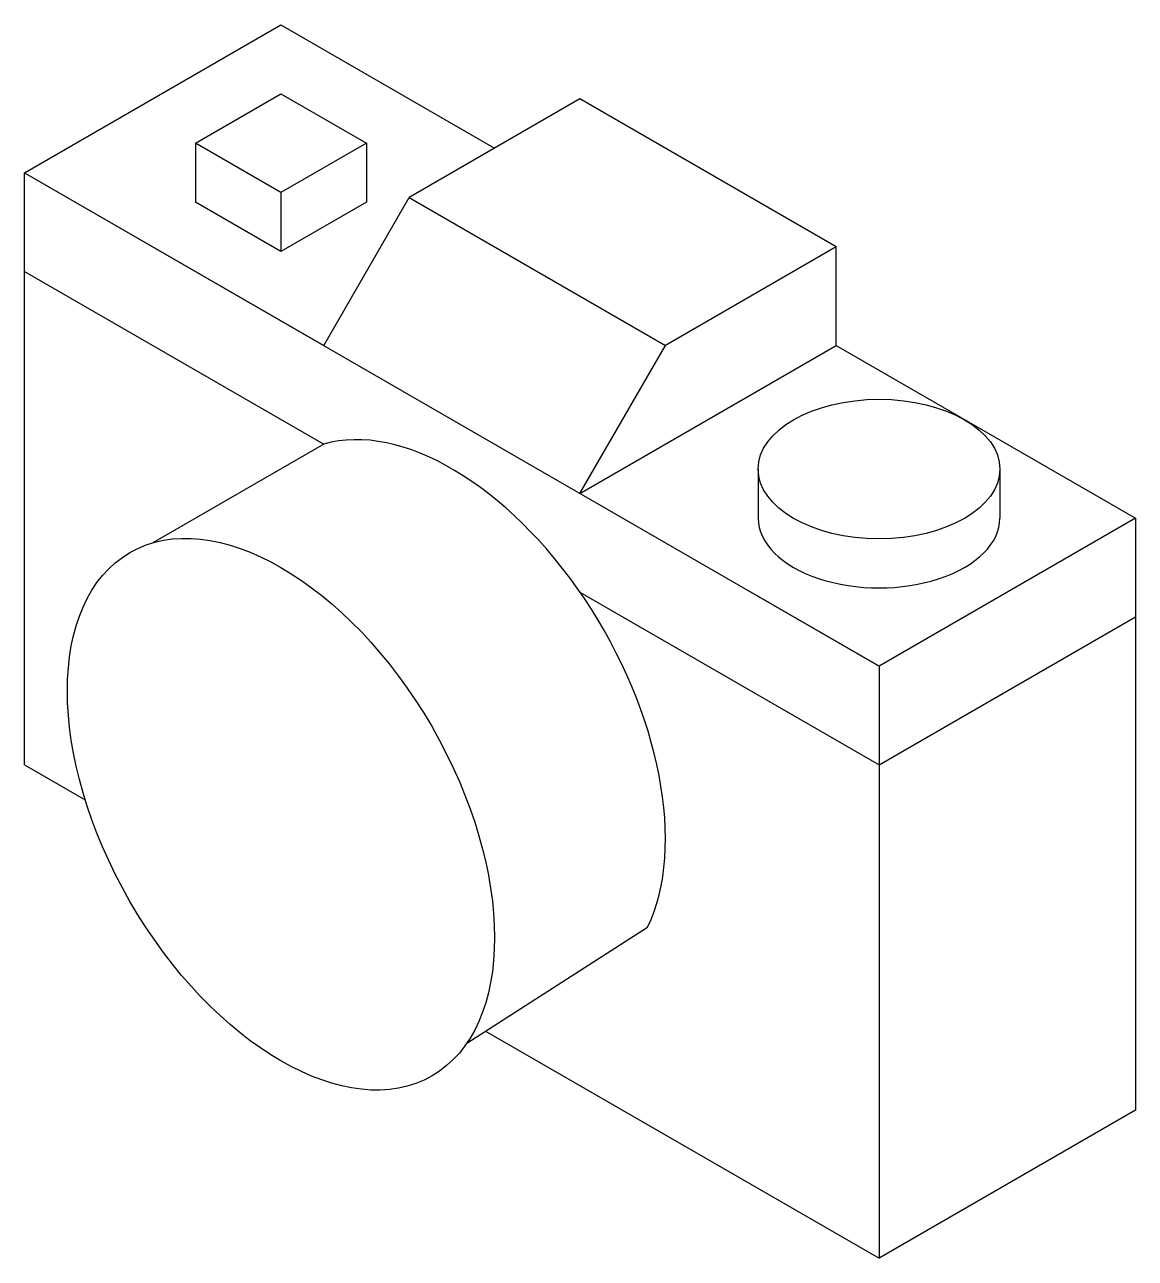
# Model space of a CAD drawing. Header units: inches. Extents: x 563 to 2671, y 1000 to 1375.
# Drawn here: x 2558.7 to 2671.3, y 1118.8 to 1243.8 of the extents above.
import ezdxf

# ---------------------------------------------------------------- set-up
doc = ezdxf.new("R2010")
doc.units = ezdxf.units.IN
doc.header["$MEASUREMENT"] = 0

msp = doc.modelspace()

# ---------------------------------------------------------------- linework, layer by layer
for p, q in [((2558.74111, 1228.75571), (2584.72188, 1243.75571)), ((2584.72188, 1243.75571), (2606.37251, 1231.25571)), ((2576.06162, 1231.75571), (2584.72188, 1236.75571)), ((2584.72188, 1236.75571), (2593.38213, 1231.75571)), ((2615.03276, 1236.25571), (2597.71226, 1226.25571)), ((2641.01353, 1221.25571), (2615.03276, 1236.25571)), ((2584.72188, 1226.75571), (2576.06162, 1231.75571)), ((2576.06162, 1231.75571), (2576.06162, 1225.75571)), ((2593.38213, 1231.75571), (2584.72188, 1226.75571)), ((2593.38213, 1231.75571), (2593.38213, 1225.75571)), ((2558.74111, 1218.75571), (2558.74111, 1228.75571)), ((2558.74111, 1228.75571), (2645.34365, 1178.75571)), ((2558.74111, 1228.75571), (2589.052, 1211.25571)), ((2584.72188, 1226.75571), (2584.72188, 1220.75571)), ((2589.052, 1211.25571), (2597.71226, 1226.25571)), ((2597.71226, 1226.25571), (2623.69302, 1211.25571)), ((2584.72188, 1220.75571), (2576.06162, 1225.75571)), ((2593.38213, 1225.75571), (2584.72188, 1220.75571)), ((2641.01353, 1221.25571), (2623.69302, 1211.25571)), ((2641.01353, 1211.25571), (2641.01353, 1221.25571)), ((2558.74111, 1168.75571), (2558.74111, 1218.75571)), ((2558.74111, 1218.75571), (2589.052, 1201.25571)), ((2615.03276, 1196.25571), (2623.69302, 1211.25571)), ((2615.03276, 1196.25571), (2641.01353, 1211.25571)), ((2641.01353, 1211.25571), (2671.32442, 1193.75571)), ((2589.052, 1201.25571), (2571.73149, 1191.25571)), ((2633.09621, 1198.72918), (2633.09621, 1193.75571)), ((2657.5911, 1198.72918), (2657.5911, 1193.75571)), ((2671.32442, 1193.75571), (2645.34365, 1178.75571)), ((2671.32442, 1193.75571), (2671.32442, 1133.75571)), ((2615.03276, 1186.25571), (2645.34365, 1168.75571)), ((2645.34365, 1178.75571), (2632.35327, 1186.25571)), ((2645.34365, 1168.75571), (2671.32442, 1183.75571)), ((2645.34365, 1178.75571), (2645.34365, 1168.75571)), ((2558.74111, 1168.75571), (2564.87874, 1165.21215)), ((2645.34365, 1168.75571), (2645.34365, 1118.75571)), ((2603.55596, 1140.55155), (2621.88552, 1152.29927)), ((2605.46876, 1141.77749), (2645.34365, 1118.75571)), ((2671.32442, 1133.75571), (2645.34365, 1118.75571))]:
    msp.add_line(p, q)
for centre, major_axis in [((2645.34365, 1198.72918), (-12.24745, 0)), ((2584.72188, 1163.75571), (15.30931, -26.5165))]:
    msp.add_ellipse(centre, major_axis=major_axis, ratio=0.577350269)
for centre, major_axis, start_param, end_param in [((2602.04238, 1173.75571), (15.30931, -26.5165), 0.373881317, 2.999695599), ((2645.34365, 1193.75571), (-12.24745, 0), 6.283185307, 9.424777961), ((2645.34365, 1193.75571), (-12.24745, 0), 6.283185307, 9.424777961), ((2645.34365, 1193.75571), (-12.24745, 0), 6.283185307, 9.424777961), ((2645.34365, 1193.75571), (-12.24745, 0), 6.283185307, 9.424777961)]:
    msp.add_ellipse(centre, major_axis=major_axis, ratio=0.577350269, start_param=start_param, end_param=end_param)

doc.saveas('drawing.dxf')
